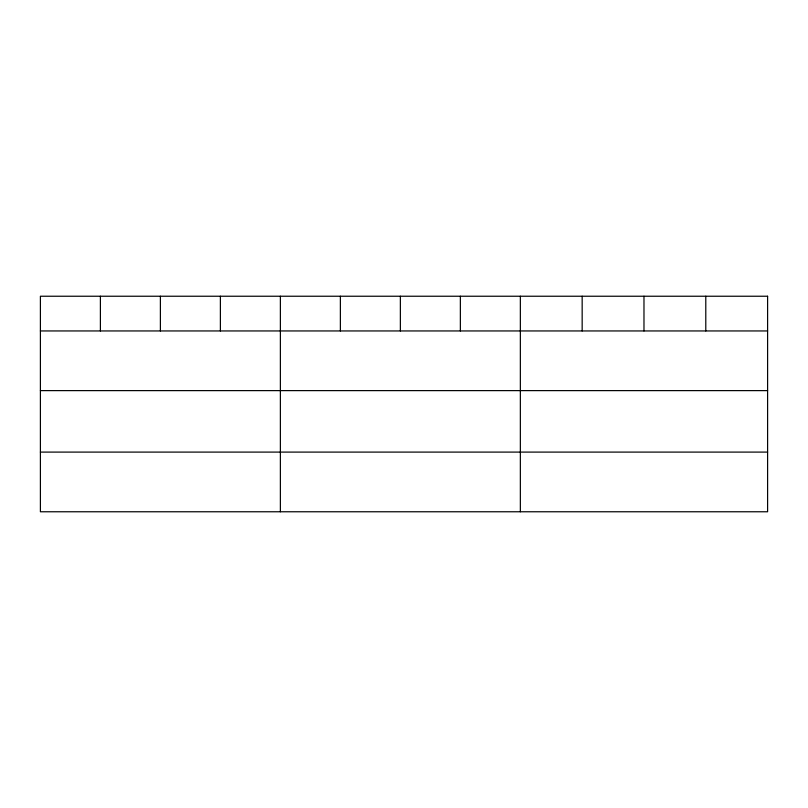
<?xml version="1.0" encoding="UTF-8"?>
<svg xmlns="http://www.w3.org/2000/svg" width="808" height="808" viewBox="0 0 808 808"><rect width="100%" height="100%" fill="white"/><g stroke="black" fill="none" stroke-linecap="round" stroke-linejoin="round"><path stroke-width="1.21" d="M40.4 330.947L767.6 330.947M40.4 390.618L767.6 390.618M40.4 452.096L767.6 452.096M705.788 296.233L705.788 330.947M643.976 296.233L643.976 330.947M582.164 296.233L582.164 330.947M520.352 296.233L520.352 511.767M460.358 296.233L460.358 330.947M400.364 296.233L400.364 330.947M340.37 296.233L340.37 330.947M280.376 296.233L280.376 511.767M220.382 296.233L220.382 330.947M160.388 296.233L160.388 330.947M100.394 296.233L100.394 330.947M767.6 296.233L40.4 296.233L40.4 511.767L767.6 511.767L767.6 296.233"/></g></svg>
